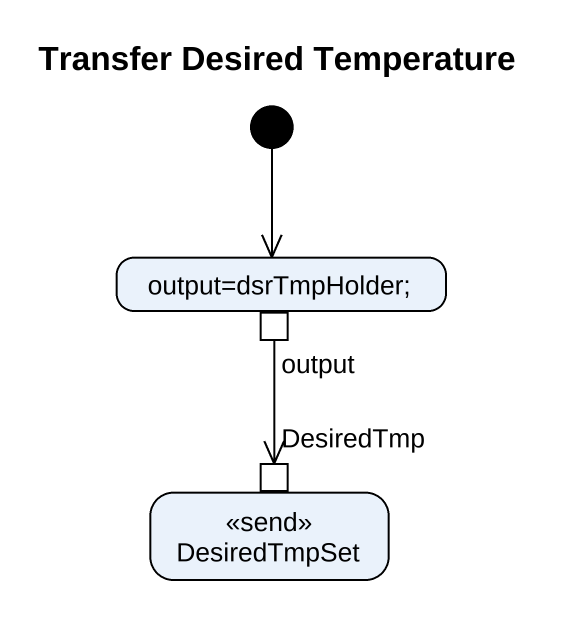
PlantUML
@startuml
title Transfer Desired Temperature
hide empty description
state "output=dsrTmpHolder;" as output_dsrTmpHolder {
  state output <<outputPin>>
}
state DesiredTmpSet <<send>> {
  state DesiredTmp <<inputPin>>
}
[*] --> output_dsrTmpHolder
output --> DesiredTmp
@enduml
